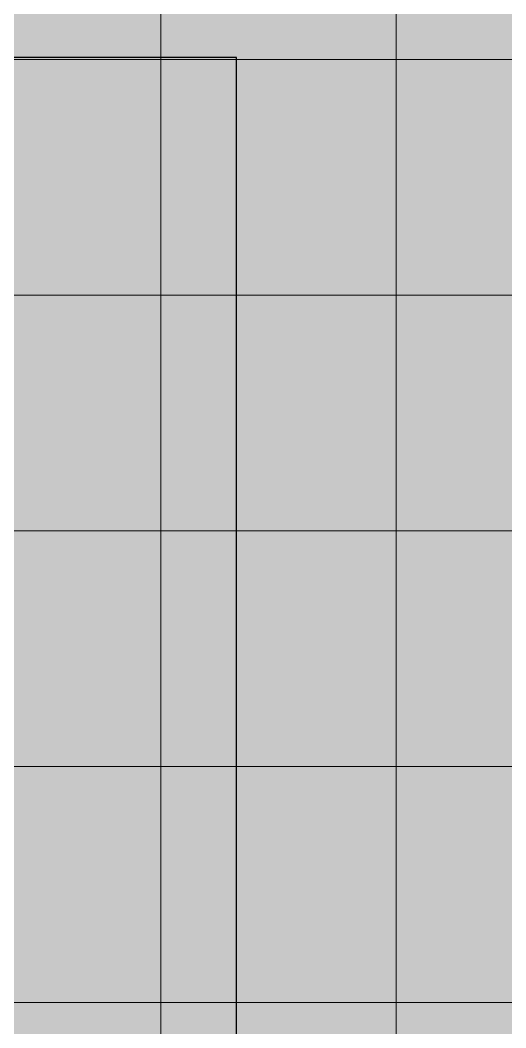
# Model space of a CAD drawing. Header units: millimetres. Extents: x -42064 to 85793, y -29289 to 164708.
# Drawn here: x 13611 to 21865, y 19567 to 36668 of the extents above; entities that cross this region are included whole.
import ezdxf

# ---------------------------------------------------------------- set-up
doc = ezdxf.new("R2010")
doc.units = ezdxf.units.MM
doc.layers.add('1', color=7, linetype='Continuous')

msp = doc.modelspace()

# ---------------------------------------------------------------- hatches: boundary and pattern name
at = {"layer": '1', "lineweight": 35, "true_color": 0xfff1c8, "transparency": 33554687}
h = msp.add_hatch(color=254, dxfattribs=at)
h.dxf.hatch_style = 1
h.paths.add_polyline_path([(85793, -29289), (-42064, -29289), (-42064, 164708), (85793, 164708)])

# ---------------------------------------------------------------- linework, layer by layer
at = {"layer": '1', "color": 9, "linetype": 'Continuous', "lineweight": 5, "true_color": 0xbababa, "transparency": 16777216}
for p, q in [((16000, 148000), (16000, -500)), ((20000, 148000), (20000, -500)), ((80500, 36000), (0, 36000)), ((80500, 32000), (0, 32000)), ((80500, 28000), (0, 28000)), ((80500, 24000), (0, 24000)), ((80500, 20000), (0, 20000))]:
    msp.add_line(p, q, dxfattribs=at)
at = {"layer": '1', "color": 251, "linetype": 'ByBlock', "lineweight": -2, "transparency": 16777216}
msp.add_lwpolyline([(-11423, -2243), (17285, -2243), (17285, 36034), (-11423, 36034)], close=True, dxfattribs=at)

doc.saveas('drawing.dxf')
